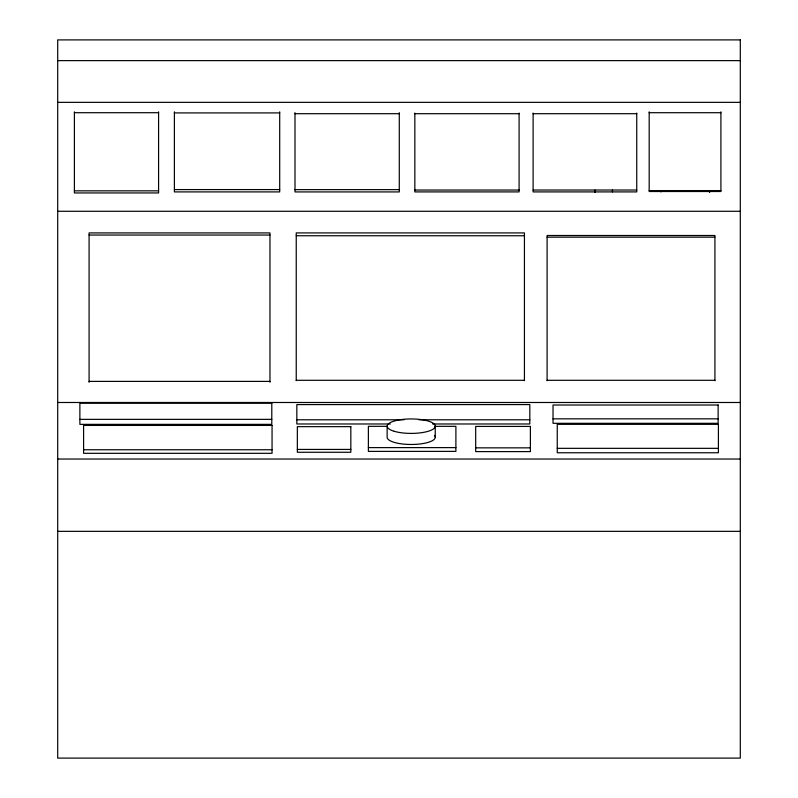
<?xml version="1.0" encoding="UTF-8"?>
<svg xmlns="http://www.w3.org/2000/svg" width="798" height="798" viewBox="0 0 798 798"><rect width="100%" height="100%" fill="white"/><g stroke="black" fill="none" stroke-linecap="round" stroke-linejoin="round"><path stroke-width="1.2" d="M57.705 60.628L740.295 60.628M57.705 102.344L740.295 102.344M74.404 112.708L158.583 112.708M649.183 112.708L720.913 112.708M174.393 112.917L279.699 112.917M295.001 113.705L399.279 113.705M414.84 113.705L519.089 113.705M533.114 113.705L636.744 113.705M174.393 189.585L279.699 189.585M295.001 189.635L399.279 189.635M414.84 190.044L519.089 190.044M533.114 190.024L636.744 190.024M649.183 190.622L720.913 190.622M74.404 190.842L158.583 190.842M57.705 211.28L740.295 211.28M89.087 235.041L269.973 235.041M296.238 235.749L524.436 235.749M547.099 237.176L714.918 237.176M296.238 380.297L524.436 380.297M547.099 380.297L714.918 380.297M89.087 381.394L269.973 381.394M57.705 402.491L740.295 402.491M553.024 418.84L718.14 418.84M79.88 419.359L271.789 419.359M296.836 419.788L403.988 419.788M418.94 419.788L529.822 419.788M390.282 423.977L296.836 423.977L296.836 404.576L529.822 404.576L529.822 423.977L432.646 423.977M386.87 426.332L368.377 426.332L368.377 451.379L455.897 451.379L455.897 426.332L434.95 426.332M368.377 447.618L455.897 447.618M475.688 447.848L530.391 447.848M557.253 448.336L718.409 448.336M297.345 449.424L350.831 449.424M83.591 449.753L272.058 449.753M57.705 459.03L740.295 459.03M57.705 531.338L740.295 531.338M720.913 111.83L720.913 191.51L649.183 191.51L649.183 111.83M714.918 380.726L714.918 235.5L547.099 235.5L547.099 380.726M709.582 190.622L709.582 192.438M661.023 190.622L661.023 191.909M636.744 113.057L636.744 191.909L533.114 191.909L533.114 113.057M612.455 190.024L612.455 191.909M595.059 190.024L595.059 192.438M524.436 380.656L524.436 232.916L296.238 232.916L296.238 380.656M519.089 113.087L519.089 191.909L414.84 191.909L414.84 113.087M435.249 426.172L435.249 437.244M399.279 112.658L399.279 191.929L295.001 191.929L295.001 112.658M387.14 426.172L387.14 437.244A24.05 7.232 0 0 0 414.332 444.416A24.05 7.232 0 0 0 434.431 435.379M279.699 111.83L279.699 191.909L174.393 191.909L174.393 111.83M269.973 382.282L269.973 232.916L89.087 232.916L89.087 382.282M158.583 111.84L158.583 192.946L74.404 192.946L74.404 111.84M740.295 39.9L57.705 39.9L57.705 758.1L740.295 758.1L740.295 39.9M271.789 403.199L79.88 403.199L79.88 424.356L271.789 424.356L271.789 403.199M718.14 405.005L553.024 405.005L553.024 423.309L718.14 423.309L718.14 405.005M718.409 424.337L557.253 424.337L557.253 452.765L718.409 452.765L718.409 424.337M272.058 425.414L83.591 425.414L83.591 453.314L272.058 453.314L272.058 425.414M530.391 426.421L475.688 426.421L475.688 451.598L530.391 451.598L530.391 426.421M350.831 426.651L297.345 426.651L297.345 452.267L350.831 452.267L350.831 426.651M394.182 431.279A24.05 7.232 0 0 0 434.431 428.037A24.05 7.232 0 0 0 404.965 419.189A24.05 7.232 0 0 0 394.182 431.279"/></g></svg>
